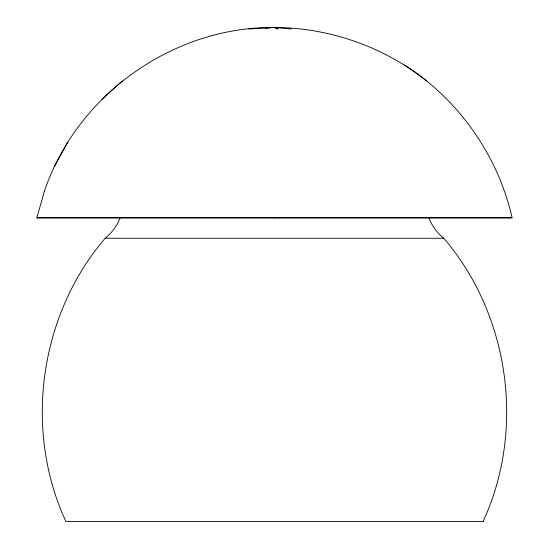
<?xml version="1.0" encoding="UTF-8"?>
<svg xmlns="http://www.w3.org/2000/svg" width="549" height="549" viewBox="0 0 549 549"><rect width="100%" height="100%" fill="white"/><g stroke="black" fill="none" stroke-linecap="round" stroke-linejoin="round"><path stroke-width="0.82" d="M44.394 191.313L36.879 217.651L512.08 217.651C497.881 155.189 458.47 99.239 404.325 64.988M483.031 521.55C525.592 429.716 509.582 315.085 443.77 238.245C437.148 232.968 431.96 225.913 428.92 218.008M44.366 191.313C76.798 95.101 172.866 26.592 274.418 27.45L274.562 27.457C329.414 27.69 383.689 46.761 426.648 80.868M120.032 218.008C116.992 225.913 111.804 232.968 105.182 238.245C39.37 315.085 23.36 429.716 65.928 521.55L483.106 521.55M54.763 165.983L67.946 141.985M101.929 99.156L122.31 80.868M271.879 27.683L274.624 27.457L291.251 28.994M248.992 28.994L274.445 27.45L278.062 28.994L274.363 27.457M265.194 28.301L270.211 27.841M273.121 27.525L274.397 27.457M36.879 218.008L512.121 218.008M105.182 238.245L443.77 238.245M274.479 217.651L274.479 218.008"/></g></svg>
